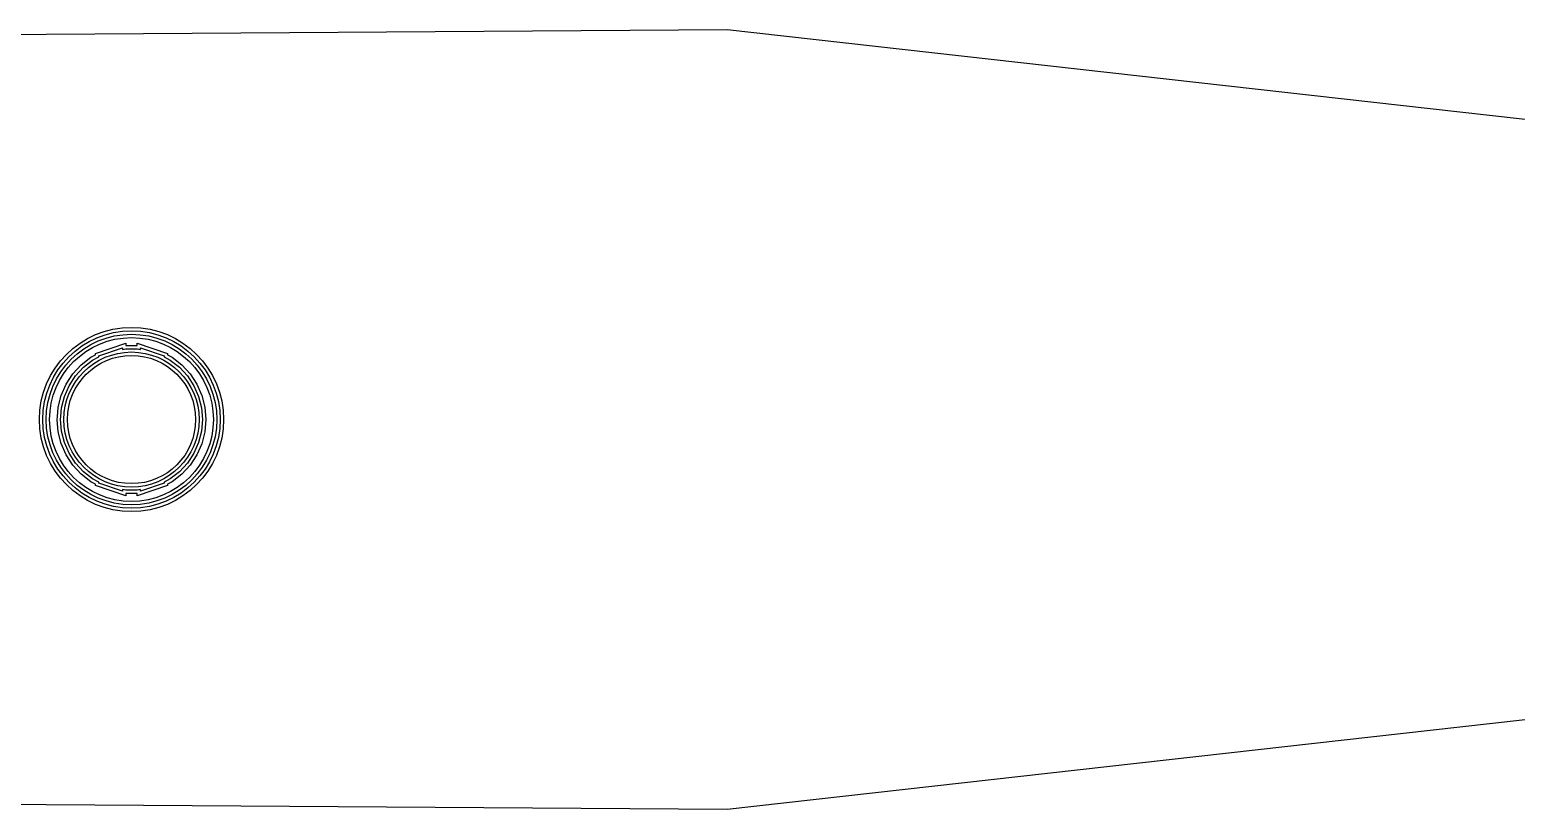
# Model space of a CAD drawing. Header units: millimetres. Extents: x -214 to 214, y -114 to 114.
# Drawn here: x -166.83 to -123.01, y 41.01 to 63.99 of the extents above; entities that cross this region are included whole.
import ezdxf

# ---------------------------------------------------------------- set-up
doc = ezdxf.new("R2010")
doc.units = ezdxf.units.MM
doc.layers.add('1', color=7, linetype='CONTINUOUS')

msp = doc.modelspace()

# ---------------------------------------------------------------- linework, layer by layer
at = {"layer": '1', "color": 0}
for p, q in [((-146.269, 63.989), (-176.992, 63.776)), ((-79.821, 56.509), (-146.269, 63.989)), ((-146.27, 41.011), (-79.821, 48.49)), ((-176.993, 41.224), (-146.27, 41.011))]:
    msp.add_line(p, q, dxfattribs=at)
at = {"layer": '1', "color": 1}
for p, q in [((-165.03, 54.334), (-164.889, 54.41)), ((-164.975, 54.25), (-164.789, 54.35)), ((-164.889, 54.446), (-163.995, 54.753)), ((-164.889, 54.41), (-164.889, 54.446)), ((-164.789, 54.375), (-164.095, 54.613)), ((-164.789, 54.35), (-164.789, 54.375)), ((-164.095, 54.613), (-164.095, 54.568)), ((-164.095, 54.568), (-164.002, 54.584)), ((-164.002, 54.584), (-163.659, 54.584)), ((-163.995, 54.753), (-163.995, 54.684)), ((-163.995, 54.684), (-163.666, 54.684)), ((-163.666, 54.684), (-163.666, 54.753)), ((-163.666, 54.753), (-162.772, 54.446)), ((-163.659, 54.584), (-163.566, 54.568)), ((-163.566, 54.568), (-163.566, 54.613)), ((-163.566, 54.613), (-162.872, 54.375)), ((-162.872, 54.375), (-162.872, 54.35)), ((-162.872, 54.35), (-162.686, 54.25)), ((-162.772, 54.446), (-162.772, 54.41)), ((-162.772, 54.41), (-162.631, 54.334)), ((-165.561, 53.845), (-165.315, 54.111)), ((-165.481, 53.783), (-165.247, 54.038)), ((-165.315, 54.111), (-165.03, 54.334)), ((-165.247, 54.038), (-164.975, 54.25)), ((-162.686, 54.25), (-162.414, 54.038)), ((-162.631, 54.334), (-162.346, 54.111)), ((-162.414, 54.038), (-162.18, 53.783)), ((-162.346, 54.111), (-162.1, 53.845)), ((-165.904, 53.211), (-165.757, 53.543)), ((-165.809, 53.178), (-165.668, 53.496)), ((-165.757, 53.543), (-165.561, 53.845)), ((-165.668, 53.496), (-165.481, 53.783)), ((-162.18, 53.783), (-161.993, 53.496)), ((-162.1, 53.845), (-161.904, 53.543)), ((-161.993, 53.496), (-161.852, 53.178)), ((-161.904, 53.543), (-161.757, 53.211)), ((-165.992, 52.86), (-165.904, 53.211)), ((-165.893, 52.844), (-165.809, 53.178)), ((-161.852, 53.178), (-161.768, 52.844)), ((-161.757, 53.211), (-161.669, 52.86)), ((-166.014, 52.583), (-165.992, 52.86)), ((-165.922, 52.503), (-165.913, 52.593)), ((-165.913, 52.593), (-165.893, 52.844)), ((-161.768, 52.844), (-161.739, 52.499)), ((-161.669, 52.86), (-161.639, 52.499)), ((-166.022, 52.503), (-166.014, 52.583)), ((-165.992, 52.14), (-166.022, 52.503)), ((-165.893, 52.156), (-165.922, 52.503)), ((-165.809, 51.822), (-165.893, 52.156)), ((-161.768, 52.155), (-161.853, 51.819)), ((-161.739, 52.499), (-161.768, 52.155)), ((-161.639, 52.499), (-161.669, 52.138)), ((-165.904, 51.789), (-165.992, 52.14)), ((-165.757, 51.457), (-165.904, 51.789)), ((-165.668, 51.504), (-165.809, 51.822)), ((-161.853, 51.819), (-161.993, 51.504)), ((-161.758, 51.787), (-161.904, 51.457)), ((-161.669, 52.138), (-161.758, 51.787)), ((-165.561, 51.155), (-165.757, 51.457)), ((-165.481, 51.217), (-165.668, 51.504)), ((-161.993, 51.504), (-162.18, 51.217)), ((-161.904, 51.457), (-162.1, 51.155)), ((-165.315, 50.889), (-165.561, 51.155)), ((-165.247, 50.962), (-165.481, 51.217)), ((-165.03, 50.666), (-165.315, 50.889)), ((-164.975, 50.75), (-165.247, 50.962)), ((-162.415, 50.961), (-162.686, 50.75)), ((-162.347, 50.888), (-162.631, 50.666)), ((-162.18, 51.217), (-162.415, 50.961)), ((-162.1, 51.155), (-162.347, 50.888)), ((-164.889, 50.59), (-165.03, 50.666)), ((-164.789, 50.65), (-164.975, 50.75)), ((-164.889, 50.554), (-164.889, 50.59)), ((-163.995, 50.247), (-164.889, 50.554)), ((-164.789, 50.625), (-164.789, 50.65)), ((-164.095, 50.387), (-164.789, 50.625)), ((-164.002, 50.416), (-164.095, 50.432)), ((-164.095, 50.432), (-164.095, 50.387)), ((-163.659, 50.416), (-164.002, 50.416)), ((-162.772, 50.554), (-163.666, 50.247)), ((-163.566, 50.432), (-163.659, 50.416)), ((-162.872, 50.625), (-163.566, 50.387)), ((-163.566, 50.387), (-163.566, 50.432)), ((-162.686, 50.75), (-162.872, 50.65)), ((-162.872, 50.65), (-162.872, 50.625)), ((-162.631, 50.666), (-162.772, 50.59)), ((-162.772, 50.59), (-162.772, 50.554)), ((-163.666, 50.316), (-163.995, 50.316)), ((-163.995, 50.316), (-163.995, 50.247)), ((-163.666, 50.247), (-163.666, 50.316))]:
    msp.add_line(p, q, dxfattribs=at)
for radius in [2.715, 2.615, 2.514, 2.414, 1.991, 1.89]:
    msp.add_circle((-163.83, 52.499), radius, dxfattribs=at)
at = {"layer": '1', "color": 0}
msp.add_circle((-163.83, 52.499), 1.89, dxfattribs=at)

doc.saveas('drawing.dxf')
